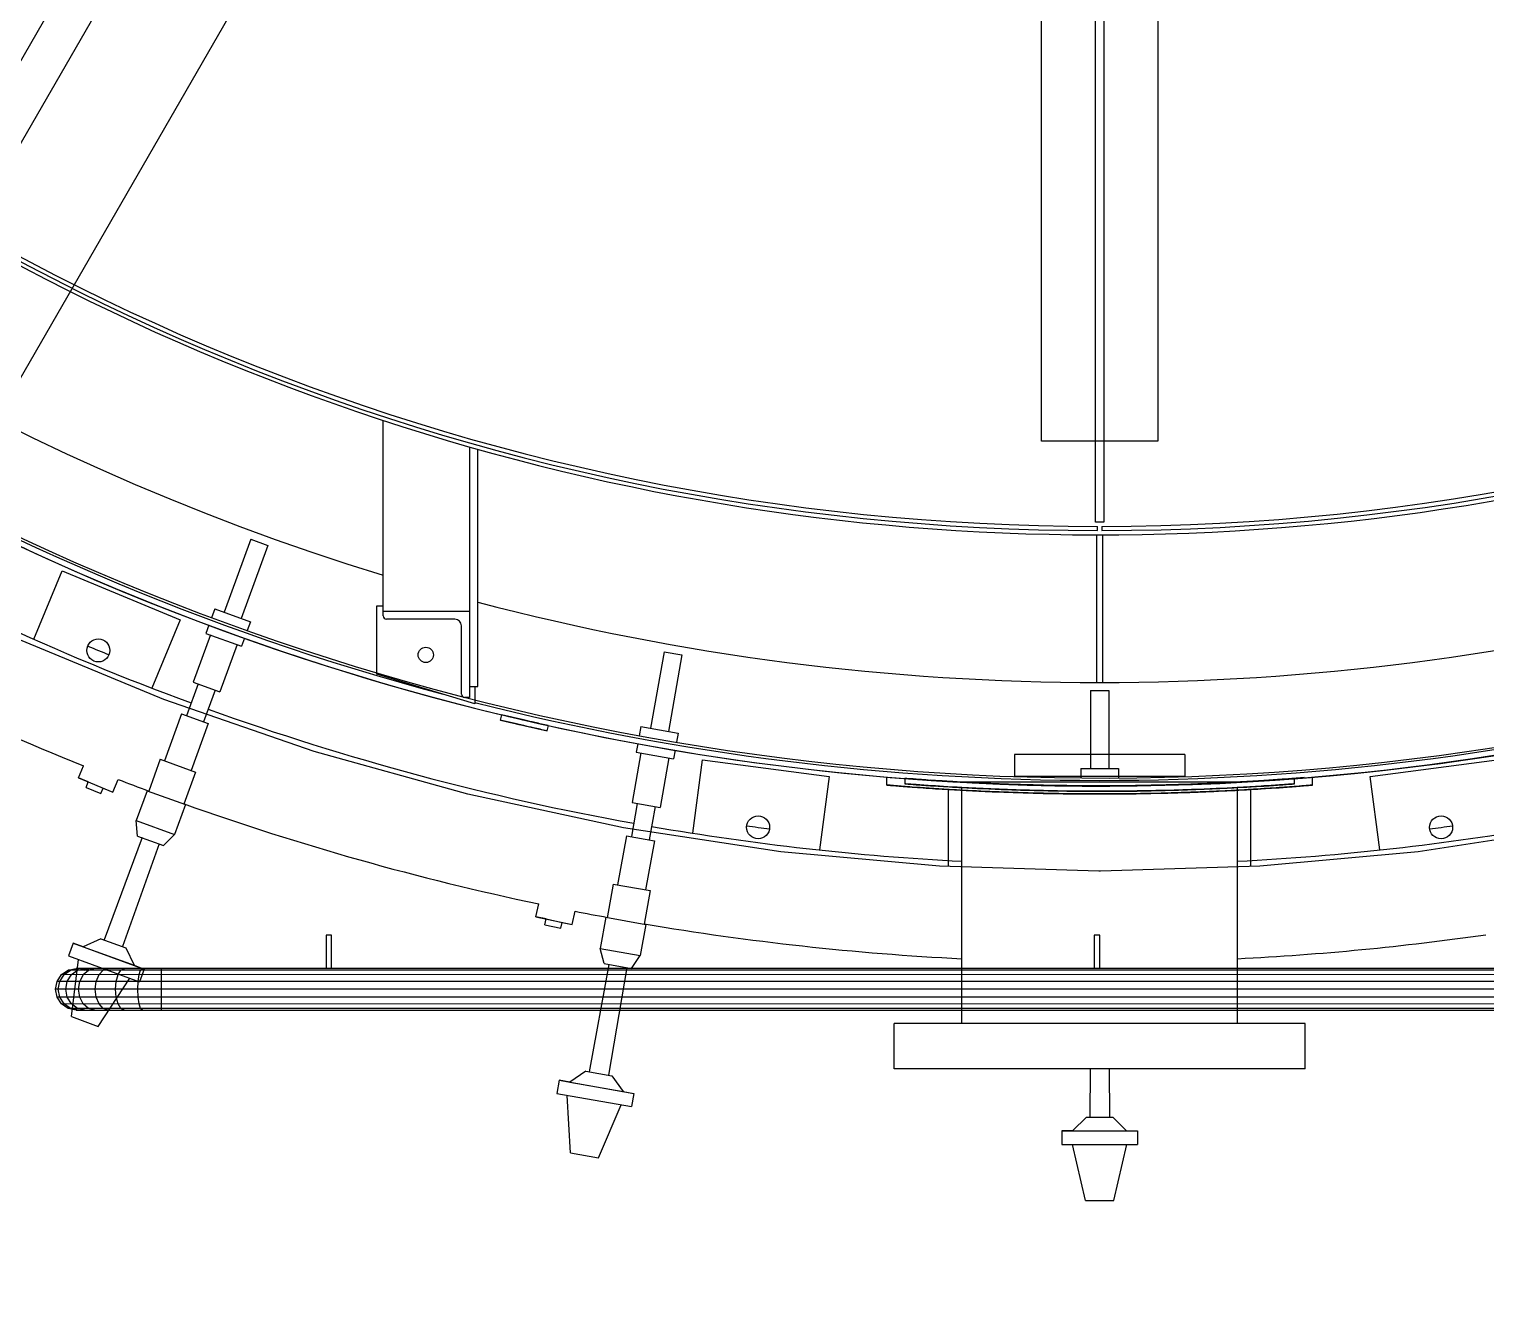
# Model space of a CAD drawing. Header units: metres. Extents: x 0 to 63075, y 0 to 44550.
# Drawn here: x 56680.9 to 56938, y 38477.8 to 38702.1 of the extents above; entities that cross this region are included whole.
import ezdxf

# ---------------------------------------------------------------- set-up
doc = ezdxf.new("R2010")
doc.units = ezdxf.units.M
doc.header["$LTSCALE"] = 75
for name, color, linetype in [('GSB', 7, 'Continuous'), ('ML6', 1, 'Continuous'), ('SDM', 7, 'Continuous'), ('SL1', 8, 'Continuous')]:
    doc.layers.add(name, color=color, linetype=linetype)
doc.styles.add('ROMANS', font='ROMANS.SHX')
doc.dimstyles.new('75___1-75', dxfattribs={"dimscale": 75, "dimtxt": 2.5, "dimasz": 2, "dimexe": 1.5, "dimexo": 1, "dimgap": 0.5, "dimtad": 1, "dimdec": 0, "dimzin": 12, "dimtxsty": 'ROMANS', "dimcen": 0, "dimclrd": 256, "dimclre": 256, "dimclrt": 3, "dimazin": 3, "dimtfac": 1, "dimtdec": 0, "dimtmove": 0, "dimatfit": 0, "dimfxl": 1, "dimlwd": -1, "dimlwe": -1, "dimarcsym": 0})

# ---------------------------------------------------------------- blocks, each defined once
blk = doc.blocks.new('A$C6bae614f')
at = {"layer": 'SL1'}
for p, q in [((392699.1, 34405.9), (391353.9, 32076)), ((392741, 34381.8), (391395.7, 32051.8)), ((392801.7, 32058.4), (392801.8, 34361.5)), ((392938.3, 34361.5), (392938.2, 32058.4)), ((392865.2, 31963.2), (392865.3, 34353.7)), ((392874.8, 34353.7), (392874.7, 31963.2)), ((392779.3, 34172.7), (391517.1, 31986.7)), ((392027.9, 31853.3), (392027.9, 32083.1)), ((392129.5, 32052), (392129.5, 31757.4)), ((392938.2, 32058.4), (392801.7, 32058.4)), ((392139, 31770.3), (392139, 32049.3)), ((392874.7, 31963.2), (392865.2, 31963.2)), ((392866.8, 31775.1), (392866.8, 31948.6)), ((392867.6, 31953.6), (392867.6, 31958.4)), ((392872.4, 31958.4), (392872.4, 31953.6)), ((392873.2, 31948.6), (392873.2, 31775.1)), ((391872.2, 31943.3), (391840.9, 31857.5)), ((391892.2, 31936), (391860.9, 31850.2)), ((391872.2, 31943.3), (391892.2, 31936)), ((391617.5, 31825.8), (391650.7, 31906.1)), ((391650.7, 31906.1), (391789.3, 31848.7)), ((392020.5, 31785), (392020.5, 31865)), ((392020.5, 31865), (392027.9, 31865)), ((391789.3, 31848.7), (391756, 31768.4)), ((391830, 31861.5), (391826.3, 31851.2)), ((391830, 31861.5), (391871.8, 31846.2)), ((391871.8, 31846.2), (391868.1, 31836)), ((392027.9, 31859), (392129.5, 31859)), ((392112.1, 31849.5), (392031.7, 31849.5)), ((391824.8, 31830.9), (391804.6, 31775.4)), ((391823, 31842.3), (391819.6, 31832.8)), ((391819.6, 31832.8), (391861.4, 31817.6)), ((392119.9, 31761.2), (392119.9, 31841.6)), ((391770.1, 31755.1), (391597.1, 31826.7)), ((391856.2, 31819.5), (391836, 31763.9)), ((391864.9, 31827.1), (391861.4, 31817.6)), ((392358, 31811.2), (392342.1, 31721.3)), ((392358, 31811.2), (392378.9, 31807.5)), ((392378.9, 31807.5), (392363.1, 31717.6)), ((392135.5, 31750), (392020.5, 31785)), ((391810.3, 31773.3), (391796.7, 31736)), ((391804.6, 31775.4), (391836, 31763.9)), ((391830.3, 31766), (391816.7, 31728.7)), ((392129.5, 31770.3), (392139, 31770.3)), ((392135.5, 31770.3), (392135.5, 31750)), ((392859.3, 31765.5), (392880.6, 31765.5)), ((392859.3, 31765.5), (392859.3, 31674.1)), ((392880.6, 31765.5), (392880.6, 31674.1)), ((391947, 31694), (391770.1, 31755.1)), ((392129.5, 31757.4), (392123.8, 31757.4)), ((391791, 31738.1), (391771, 31683)), ((391791, 31738.1), (391822.4, 31726.7)), ((391822.4, 31726.7), (391802.4, 31671.6)), ((392165.8, 31730.9), (392167.2, 31737.1)), ((392221.8, 31724.5), (392220.4, 31718.3)), ((392330.7, 31723.3), (392328.8, 31712.5)), ((392330.7, 31723.3), (392374.5, 31715.6)), ((392374.5, 31715.6), (392372.6, 31704.8)), ((392127.3, 31643.7), (391947, 31694)), ((392330.8, 31692.3), (392320.6, 31634.1)), ((392327.1, 31703.2), (392325.4, 31693.2)), ((392325.4, 31693.2), (392369.2, 31685.5)), ((392371, 31695.4), (392369.2, 31685.5)), ((391669.9, 31662.9), (391675.7, 31677.2)), ((391766, 31684.9), (391752.3, 31647.3)), ((391766, 31684.9), (391807.4, 31669.8)), ((392363.7, 31686.5), (392353.5, 31628.3)), ((392392, 31598), (392403.4, 31684.1)), ((392403.4, 31684.1), (392552.1, 31664.6)), ((392770, 31690.3), (392770, 31664.9)), ((392970, 31690.3), (392770, 31690.3)), ((392847.7, 31674.1), (392892.2, 31674.1)), ((392847.7, 31674.1), (392847.7, 31663.2)), ((392892.2, 31674.1), (392892.2, 31663.2)), ((392970, 31690.3), (392970, 31664.9)), ((393187.8, 31664.5), (393336.6, 31684.1)), ((391669.9, 31662.9), (391710.3, 31646.3)), ((391681.3, 31658.2), (391669.9, 31662.9)), ((391678.7, 31651.7), (391681.3, 31658.2)), ((391681.3, 31658.2), (391698.9, 31651)), ((391710.3, 31646.3), (391716.4, 31661.2)), ((391807.4, 31669.8), (391793.7, 31632.2)), ((392552.1, 31664.6), (392540.7, 31578.4)), ((392620, 31654.6), (392620, 31664.1)), ((392641.1, 31662.4), (392641.1, 31656)), ((392692.2, 31658.9), (392692.2, 31658.9)), ((393032, 31658), (392708, 31658)), ((392708, 31658), (392708, 31658)), ((392770, 31664.9), (392970, 31664.9)), ((393032, 31658), (393032, 31658)), ((393047.8, 31658.9), (393047.8, 31658.9)), ((393098.7, 31662.4), (393098.7, 31656)), ((393098.8, 31662.4), (393098.8, 31662.4)), ((393120, 31654.5), (393120, 31664.1)), ((393199.2, 31578.3), (393187.8, 31664.5)), ((391678.7, 31651.7), (391696.2, 31644.6)), ((391696.2, 31644.6), (391698.9, 31651)), ((391698.9, 31651), (391710.3, 31646.3)), ((391750.6, 31647.9), (391737.8, 31612.9)), ((391750.6, 31647.9), (391795.4, 31631.6)), ((392310.4, 31604.4), (392127.3, 31643.7)), ((392692.2, 31559), (392692.2, 31649.4)), ((392708, 31374.6), (392708, 31651.7)), ((393032, 31374.6), (393032, 31651.6)), ((393047.8, 31649.4), (393047.8, 31649.4)), ((393047.8, 31559), (393047.8, 31649.4)), ((393119.9, 31654.5), (393120, 31654.5)), ((391795.4, 31631.6), (391782.7, 31596.6)), ((392326.6, 31633), (392319.6, 31594)), ((392320.6, 31634.1), (392353.5, 31628.3)), ((392347.5, 31629.3), (392340.6, 31590.3)), ((391737.8, 31612.9), (391782.7, 31596.6)), ((391739.2, 31594.7), (391737.8, 31612.9)), ((391744.5, 31592.8), (391699.9, 31472.7)), ((391739.2, 31594.7), (391769.9, 31583.5)), ((391769.9, 31583.5), (391782.7, 31596.6)), ((392313.7, 31595), (392303.5, 31537.3)), ((392495.4, 31576.2), (392310.4, 31604.4)), ((392313.7, 31595), (392346.6, 31589.2)), ((392346.6, 31589.2), (392336.4, 31531.5)), ((393429.6, 31604.4), (393244.5, 31576.2)), ((391764.6, 31585.5), (391721.6, 31464.8)), ((392681.9, 31559.3), (392495.4, 31576.2)), ((393244.5, 31576.2), (393058.1, 31559.3)), ((392869, 31553.6), (392681.9, 31559.3)), ((392871, 31553.6), (392869, 31553.6)), ((393058.1, 31559.3), (392871, 31553.6)), ((392298.3, 31538.2), (392291.3, 31498.8)), ((392298.3, 31538.2), (392341.7, 31530.6)), ((392341.7, 31530.6), (392334.7, 31491.2)), ((392207.5, 31499.9), (392210.7, 31515)), ((392250.2, 31490.6), (392253.6, 31506.3)), ((392207.5, 31499.9), (392250.2, 31490.6)), ((392219.5, 31497.3), (392207.5, 31499.9)), ((392218.1, 31490.4), (392219.5, 31497.3)), ((392218.1, 31490.4), (392236.6, 31486.4)), ((392219.5, 31497.3), (392238.1, 31493.2)), ((392236.6, 31486.4), (392238.1, 31493.2)), ((392238.1, 31493.2), (392250.2, 31490.6)), ((392289.5, 31499.2), (392283, 31462.5)), ((392289.5, 31499.2), (392336.5, 31490.9)), ((392336.5, 31490.9), (392330.1, 31454.2)), ((391663.5, 31468.9), (391658.1, 31454.1)), ((391663.5, 31468.9), (391747, 31438.5)), ((391675.4, 31464.6), (391663.5, 31468.9)), ((391696.1, 31474), (391675.4, 31464.6)), ((391696.1, 31474), (391725.3, 31463.4)), ((391960.8, 31478.2), (391960.8, 31439.1)), ((391967.2, 31478.2), (391960.8, 31478.2)), ((391967.2, 31439.1), (391967.2, 31478.2)), ((392863.6, 31478.1), (392863.6, 31439)), ((392870, 31478.1), (392863.6, 31478.1)), ((392870, 31439), (392870, 31478.1)), ((391658.1, 31454.1), (391741.6, 31423.6)), ((391675.4, 31464.6), (391735.2, 31442.9)), ((391725.3, 31463.4), (391735.2, 31442.9)), ((392283, 31462.5), (392330.1, 31454.2)), ((392287.6, 31444.8), (392283, 31462.5)), ((392319.7, 31439.1), (392330.1, 31454.2)), ((391649.9, 31431.9), (391657.8, 31437.2)), ((391652.8, 31431.9), (391660.6, 31437.2)), ((391657.8, 31437.2), (391667.2, 31439.1)), ((394082.1, 31437.1), (391657.8, 31437.2)), ((391660.6, 31437.2), (391669.7, 31439.1)), ((391661.5, 31382.6), (391669.7, 31449.8)), ((391661.5, 31431.9), (391668.6, 31437.2)), ((394072.8, 31439), (391667.2, 31439.1)), ((391668.6, 31437.2), (391677.1, 31439.1)), ((391672.4, 31438), (391676.5, 31437.2)), ((391673.5, 31438.3), (391678.8, 31437.2)), ((391675.5, 31431.9), (391681.7, 31437.2)), ((391677.1, 31439.1), (391683.4, 31437.7)), ((391689, 31439.1), (391681.7, 31437.2)), ((391694, 31431.9), (391699, 31437.2)), ((391699, 31437.2), (391704.8, 31439.1)), ((391716.3, 31431.9), (391719.7, 31437.2)), ((391719.7, 31437.2), (391723.8, 31439.1)), ((391735.2, 31442.9), (391747, 31438.5)), ((391741.1, 31431.9), (391742.8, 31437.2)), ((391747, 31438.5), (391741.6, 31423.6)), ((391742.8, 31437.2), (391744.9, 31439.1)), ((391767.2, 31390.3), (391767.2, 31439.1)), ((392293.1, 31443.8), (392270, 31317.8)), ((392287.6, 31444.8), (392319.7, 31439.1)), ((392314.2, 31440.1), (392292.8, 31313.8)), ((391642.8, 31414.7), (391644.6, 31424)), ((391644.6, 31424), (391649.9, 31431.9)), ((394095.3, 31423.9), (391644.6, 31424)), ((391645.9, 31414.7), (391647.7, 31424)), ((391647.7, 31424), (391652.8, 31431.9)), ((394090, 31431.8), (391649.9, 31431.9)), ((391655.1, 31414.7), (391656.7, 31424)), ((391656.7, 31424), (391661.5, 31431.9)), ((391669.9, 31414.7), (391671.3, 31424)), ((391675.5, 31431.9), (391671.3, 31424)), ((391689.6, 31414.7), (391690.7, 31424)), ((391690.7, 31424), (391694, 31431.9)), ((391693.1, 31371.1), (391730, 31427.9)), ((391713.2, 31414.7), (391714, 31424)), ((391714, 31424), (391716.3, 31431.9)), ((391739.5, 31414.7), (391739.9, 31424)), ((391739.9, 31424), (391741.1, 31431.9)), ((391644.6, 31405.3), (391642.8, 31414.7)), ((394097.2, 31414.6), (391642.8, 31414.7)), ((391649.9, 31397.4), (391644.6, 31405.3)), ((391671.3, 31405.3), (391644.6, 31405.3)), ((391647.7, 31405.3), (391645.9, 31414.7)), ((391652.8, 31397.4), (391647.7, 31405.3)), ((391656.7, 31405.3), (391655.1, 31414.7)), ((391661.5, 31397.4), (391656.7, 31405.3)), ((391671.3, 31405.3), (391669.9, 31414.7)), ((391675.5, 31397.4), (391671.3, 31405.3)), ((391690.7, 31405.3), (391671.3, 31405.3)), ((391690.7, 31405.3), (391689.6, 31414.7)), ((391694, 31397.4), (391690.7, 31405.3)), ((394095.3, 31405.3), (391690.7, 31405.3)), ((391714, 31405.3), (391713.2, 31414.7)), ((391716.3, 31397.4), (391714, 31405.3)), ((391739.9, 31405.3), (391739.5, 31414.7)), ((391741.1, 31397.4), (391739.9, 31405.3)), ((391657.8, 31392.1), (391649.9, 31397.4)), ((394090, 31397.3), (391649.9, 31397.4)), ((391660.6, 31392.1), (391652.8, 31397.4)), ((391667.2, 31390.3), (391657.8, 31392.1)), ((394082.1, 31392.1), (391657.8, 31392.1)), ((391669.7, 31390.3), (391660.6, 31392.1)), ((391668.6, 31392.1), (391661.5, 31397.4)), ((391661.5, 31382.6), (391693.1, 31371.1)), ((391667.2, 31390.3), (394072.8, 31390.2)), ((391677.1, 31390.3), (391668.6, 31392.1)), ((391681.7, 31392.1), (391675.5, 31397.4)), ((391689, 31390.3), (391681.7, 31392.1)), ((391699, 31392.1), (391694, 31397.4)), ((391704.8, 31390.3), (391699, 31392.1)), ((391719.7, 31392.1), (391716.3, 31397.4)), ((391723.8, 31390.3), (391719.7, 31392.1)), ((391742.8, 31392.1), (391741.1, 31397.4)), ((391744.9, 31390.3), (391742.8, 31392.1)), ((393111.5, 31374.6), (392628.5, 31374.6)), ((392628.5, 31321.2), (392628.5, 31374.6)), ((393111.5, 31321.2), (393111.5, 31374.6)), ((392266.1, 31318.5), (392247.3, 31305.6)), ((392266.1, 31318.5), (392296.7, 31313.1)), ((393111.5, 31321.2), (392628.5, 31321.2)), ((392858.8, 31321.2), (392858.4, 31264.3)), ((392881.1, 31321.2), (392881.5, 31264.3)), ((392234.9, 31307.8), (392232.1, 31292.2)), ((392234.9, 31307.8), (392322.4, 31292.3)), ((392247.3, 31305.6), (392234.9, 31307.8)), ((392247.3, 31305.6), (392309.9, 31294.6)), ((392296.7, 31313.1), (392309.9, 31294.6)), ((392232.1, 31292.2), (392319.7, 31276.8)), ((392247.9, 31222.5), (392244.3, 31290.1)), ((392309.9, 31294.6), (392322.4, 31292.3)), ((392322.4, 31292.3), (392319.7, 31276.8)), ((392281, 31216.6), (392307.5, 31278.9)), ((392854.4, 31264.3), (392838.2, 31248.4)), ((392854.4, 31264.3), (392885.5, 31264.3)), ((392885.5, 31264.3), (392901.7, 31248.4)), ((392838.2, 31248.4), (392825.5, 31248.3)), ((392825.5, 31248.3), (392914.4, 31248.3)), ((392825.5, 31248.3), (392825.5, 31232.5)), ((392838.2, 31248.4), (392901.7, 31248.4)), ((392901.7, 31248.4), (392914.4, 31248.3)), ((392914.4, 31248.3), (392914.4, 31232.5)), ((392825.5, 31232.5), (392914.4, 31232.5)), ((392853.2, 31166.6), (392837.9, 31232.5)), ((392886.8, 31166.6), (392902, 31232.5)), ((392247.9, 31222.5), (392281, 31216.6)), ((392853.2, 31166.6), (392886.8, 31166.6))]:
    blk.add_line(p, q, dxfattribs=at)
for centre, radius in [((391693.2, 31812.7), 13.5), ((392078, 31807.5), 9), ((392468.6, 31605), 13.5), ((393271.3, 31604.9), 13.5)]:
    blk.add_circle(centre, radius, dxfattribs=at)
for centre, radius, start, end in [((392870.1, 34653.6), 3000, 55.8878, 16.1796), ((392870.1, 34653.6), 2990.5, 55.7644, 16.2324), ((392870.1, 34653.6), 2705, 166.2755, 316.7875), ((392870.1, 34653.6), 2700, 180.0486, 269.9476), ((392870.1, 34653.6), 2695.2, 180.0487, 269.9475), ((392870.1, 34653.6), 3000, 190.539, 316.0879), ((392870.1, 34653.6), 2993.5, 190.3617, 255.0634), ((392870.1, 34653.6), 2878.5, 197.2072, 252.9874), ((392870.1, 34653.6), 2695.2, 270.0487, 316.7831), ((392870.1, 34653.6), 2700, 270.0486, 316.7853), ((392870.1, 34653.6), 3092.8, 240.4687, 249.801), ((392870.1, 34653.6), 3207.1, 240.4519, 248.1351), ((392870.1, 34653.6), 2878.5, 255.287, 284.7092), ((392031.7, 31853.3), 3.81, 179.9981, 269.9981), ((392112.1, 31841.6), 7.87, 359.9981, 89.9981), ((392870.1, 34653.6), 3075, 247.2466, 247.7497), ((392123.8, 31761.2), 3.81, 179.9981, 269.9981), ((392870.1, 34653.6), 3092.8, 250.1952, 259.801), ((392870.1, 34653.6), 2993.5, 255.7946, 284.1948), ((392870.1, 34653.6), 3006.4, 256.4513, 257.5233), ((392870.1, 34653.6), 3207.1, 248.918, 249.6047), ((392839.9, 34258.3), 2603.5, 265.6208, 265.7699), ((392876, 34556.6), 2902.8, 273.3931, 273.7997), ((392839.8, 34255.5), 2607, 265.63, 265.7779), ((392868.6, 34675.1), 3027.9, 273.093, 274.2259), ((392868.3, 34677.3), 3033.2, 273.392, 274.6195), ((392870.1, 34653.6), 3207.1, 250.3916, 258.1351), ((392870.1, 34653.6), 3092.8, 260.1952, 266.9957), ((392870.1, 34653.6), 3075, 262.2466, 262.7497), ((392870.1, 34653.6), 3092.8, 273.0006, 279.801), ((392870.1, 34653.6), 3075, 277.2466, 277.7497), ((392870.1, 34653.6), 3207.1, 258.918, 259.6047), ((392870.1, 34653.6), 3207.1, 260.3916, 267.1028), ((392870.1, 34653.6), 3207.1, 272.8935, 278.1351)]:
    blk.add_arc(centre, radius, start, end, dxfattribs=at)
for points, knots in [([(392220.4, 31718.3), (392215.2, 31719.5), (392209.9, 31720.7), (392204.7, 31721.8), (392200.8, 31722.7), (392196.9, 31723.6), (392193.1, 31724.5), (392184.1, 31726.6), (392174.8, 31728.8), (392165.6, 31731)], [0, 0, 0, 0, 0.284856, 0.284856, 0.284856, 0.498737, 0.498737, 0.498737, 1, 1, 1, 1]), ([(392165.8, 31730.9), (392171, 31729.7), (392176.2, 31728.4), (392181.4, 31727.2), (392185.4, 31726.3), (392189.2, 31725.4), (392193.1, 31724.5), (392202.1, 31722.4), (392211.4, 31720.3), (392220.6, 31718.3)], [0, 0, 0, 0, 0.284848, 0.284848, 0.284848, 0.498754, 0.498754, 0.498754, 1, 1, 1, 1]), ([(392221.8, 31724.5), (392216.6, 31725.7), (392211.3, 31726.8), (392206.1, 31728), (392202.2, 31728.9), (392198.3, 31729.8), (392194.5, 31730.7), (392185.5, 31732.8), (392176.2, 31735), (392167, 31737.2)], [0, 0, 0, 0, 0.284852, 0.284852, 0.284852, 0.498737, 0.498737, 0.498737, 1, 1, 1, 1]), ([(392167.2, 31737.1), (392172.4, 31735.9), (392177.6, 31734.6), (392182.9, 31733.4), (392186.8, 31732.5), (392190.7, 31731.6), (392194.5, 31730.7), (392203.5, 31728.6), (392212.8, 31726.5), (392222, 31724.5)], [0, 0, 0, 0, 0.284847, 0.284847, 0.284847, 0.498754, 0.498754, 0.498754, 1, 1, 1, 1]), ([(393098.8, 31662.4), (393099, 31662.4), (393093, 31661.9), (393081.3, 31661.1), (393075.5, 31660.7), (393068.2, 31660.2), (393059.8, 31659.6), (393051.4, 31659.1), (393041.8, 31658.5), (393031.7, 31658), (393016.5, 31657.2), (392998.2, 31656.3), (392978.1, 31655.6), (392964.7, 31655.1), (392950.5, 31654.7), (392936, 31654.4), (392921.4, 31654), (392906.5, 31653.8), (392891.8, 31653.7), (392884.4, 31653.7), (392877.1, 31653.6), (392869.9, 31653.6), (392841.1, 31653.6), (392810.5, 31654.1), (392782.3, 31654.9), (392768.2, 31655.3), (392754.7, 31655.8), (392742.2, 31656.4), (392729.8, 31656.9), (392718.3, 31657.5), (392708.1, 31658), (392692.8, 31658.8), (392679.1, 31659.7), (392668.3, 31660.4), (392661.1, 31660.9), (392655.2, 31661.3), (392650.9, 31661.7), (392646.5, 31662), (392643.6, 31662.2), (392642.2, 31662.3), (392641.5, 31662.4), (392641.1, 31662.4), (392641.1, 31662.4)], [-689.71756, -689.71756, -689.71756, -689.71756, -603.491432, -603.491432, -603.491432, -560.384876, -560.384876, -560.384876, -517.278319, -517.278319, -517.278319, -452.61859, -452.61859, -452.61859, -409.512105, -409.512105, -409.512105, -366.405619, -366.405619, -366.405619, -344.852376, -344.852376, -344.852376, -258.63931, -258.63931, -258.63931, -215.532777, -215.532777, -215.532777, -172.426245, -172.426245, -172.426245, -107.766403, -107.766403, -107.766403, -64.659842, -64.659842, -64.659842, -21.553281, -21.553281, -21.553281, 0, 0, 0, 0]), ([(392647.9, 31661.9), (392650.6, 31661.7), (392654.2, 31661.4), (392658.5, 31661.1), (392664.4, 31660.7), (392671.6, 31660.2), (392680, 31659.7), (392688.4, 31659.1), (392697.9, 31658.6), (392708, 31658)], [-1325.337939, -1325.337939, -1325.337939, -1325.337939, -1293.195967, -1293.195967, -1293.195967, -1250.089406, -1250.089406, -1250.089406, -1207.200823, -1207.200823, -1207.200823, -1207.200823]), ([(393110.2, 31663.3), (393107.6, 31663.1), (393104.5, 31662.8), (393101, 31662.5), (393094.6, 31662), (393086.6, 31661.4), (393077.5, 31660.8), (393068.3, 31660.2), (393057.8, 31659.5), (393046.8, 31658.8), (393030.2, 31657.9), (393010.2, 31656.8), (392988.2, 31656), (392973.6, 31655.4), (392958.1, 31654.9), (392942.2, 31654.5), (392926.2, 31654.1), (392909.9, 31653.9), (392893.9, 31653.7), (392885.8, 31653.7), (392877.8, 31653.6), (392870, 31653.6), (392838.5, 31653.6), (392805.1, 31654.2), (392774.3, 31655.2), (392758.9, 31655.7), (392744.1, 31656.2), (392730.5, 31656.9), (392716.8, 31657.5), (392704.3, 31658.2), (392693.2, 31658.9), (392685.6, 31659.3), (392678.4, 31659.8), (392671.6, 31660.2)], [67.922057, 67.922057, 67.922057, 67.922057, 94.218641, 94.218641, 94.218641, 141.327962, 141.327962, 141.327962, 188.437282, 188.437282, 188.437282, 259.101147, 259.101147, 259.101147, 306.21039, 306.21039, 306.21039, 353.319634, 353.319634, 353.319634, 376.874256, 376.874256, 376.874256, 471.092742, 471.092742, 471.092742, 518.201986, 518.201986, 518.201986, 565.311229, 565.311229, 565.311229, 597.397696, 597.397696, 597.397696, 597.397696]), ([(393091.8, 31661.8), (393089.1, 31661.6), (393085.6, 31661.4), (393081.3, 31661.1), (393075.5, 31660.7), (393068.2, 31660.2), (393059.8, 31659.6), (393051.5, 31659.1), (393042, 31658.6), (393032, 31658)], [744.462571, 744.462571, 744.462571, 744.462571, 775.917658, 775.917658, 775.917658, 819.024214, 819.024214, 819.024214, 861.756746, 861.756746, 861.756746, 861.756746]), ([(393091.8, 31661.8), (393094.6, 31662), (393096.6, 31662.2), (393097.7, 31662.3), (393098.2, 31662.3), (393098.6, 31662.3), (393098.7, 31662.4)], [-744.452591, -744.452591, -744.452591, -744.452591, -711.257823, -711.257823, -711.257823, -693.572536, -693.572536, -693.572536, -693.572536]), ([(392627.5, 31653.9), (392624.4, 31654.2), (392622.3, 31654.4), (392621.1, 31654.5), (392620.3, 31654.5), (392620, 31654.5), (392619.9, 31654.6), (392619.6, 31654.6), (392626.2, 31654), (392639, 31653), (392645.4, 31652.5), (392653.3, 31651.9), (392662.5, 31651.3), (392671.7, 31650.7), (392682.1, 31650), (392693.2, 31649.3), (392709.8, 31648.4), (392729.7, 31647.3), (392751.7, 31646.5), (392766.3, 31645.9), (392781.9, 31645.4), (392797.8, 31645), (392813.7, 31644.6), (392830, 31644.4), (392846.1, 31644.2), (392854.1, 31644.2), (392862.1, 31644.1), (392870, 31644.1), (392901.5, 31644.1), (392934.9, 31644.7), (392965.7, 31645.7), (392981.1, 31646.1), (392995.8, 31646.7), (393009.5, 31647.4), (393023.1, 31648), (393035.7, 31648.7), (393046.8, 31649.3), (393063.5, 31650.3), (393078.5, 31651.3), (393090.3, 31652.2), (393098.1, 31652.8), (393104.6, 31653.3), (393109.4, 31653.7), (393114.1, 31654), (393117.3, 31654.3), (393118.8, 31654.4), (393119.6, 31654.5), (393120, 31654.5), (393120, 31654.5)], [693.933157, 693.933157, 693.933157, 693.933157, 730.191553, 730.191553, 730.191553, 753.746139, 753.746139, 753.746139, 847.964482, 847.964482, 847.964482, 895.073654, 895.073654, 895.073654, 942.182826, 942.182826, 942.182826, 1012.846469, 1012.846469, 1012.846469, 1059.955565, 1059.955565, 1059.955565, 1107.06466, 1107.06466, 1107.06466, 1130.619208, 1130.619208, 1130.619208, 1224.837399, 1224.837399, 1224.837399, 1271.946495, 1271.946495, 1271.946495, 1319.055591, 1319.055591, 1319.055591, 1389.719348, 1389.719348, 1389.719348, 1436.82852, 1436.82852, 1436.82852, 1483.937692, 1483.937692, 1483.937692, 1507.492278, 1507.492278, 1507.492278, 1507.492278]), ([(393120, 31654.5), (393120.3, 31654.6), (393113.8, 31654), (393101, 31653), (393094.6, 31652.5), (393086.6, 31651.9), (393077.5, 31651.3), (393068.3, 31650.7), (393057.8, 31650), (393046.8, 31649.3), (393030.2, 31648.3), (393010.2, 31647.3), (392988.2, 31646.5), (392973.6, 31645.9), (392958.1, 31645.4), (392942.2, 31645), (392926.2, 31644.6), (392909.9, 31644.4), (392893.9, 31644.2), (392885.8, 31644.2), (392877.8, 31644.1), (392870, 31644.1), (392838.5, 31644.1), (392805.1, 31644.7), (392774.3, 31645.7), (392758.9, 31646.1), (392744.1, 31646.7), (392730.5, 31647.4), (392716.8, 31648), (392704.3, 31648.7), (392693.2, 31649.3), (392676.5, 31650.3), (392661.5, 31651.4), (392649.7, 31652.2), (392641.8, 31652.8), (392635.4, 31653.3), (392630.6, 31653.7), (392625.8, 31654.1), (392622.7, 31654.3), (392621.1, 31654.5), (392620.3, 31654.5), (392620, 31654.5), (392619.9, 31654.6), (392619.7, 31654.6), (392622.3, 31654.4), (392627.5, 31653.9)], [-1507.492278, -1507.492278, -1507.492278, -1507.492278, -1413.273934, -1413.273934, -1413.273934, -1366.164762, -1366.164762, -1366.164762, -1319.055591, -1319.055591, -1319.055591, -1248.391947, -1248.391947, -1248.391947, -1201.282852, -1201.282852, -1201.282852, -1154.173756, -1154.173756, -1154.173756, -1130.619208, -1130.619208, -1130.619208, -1036.401017, -1036.401017, -1036.401017, -989.291921, -989.291921, -989.291921, -942.182826, -942.182826, -942.182826, -871.519068, -871.519068, -871.519068, -824.409896, -824.409896, -824.409896, -777.300725, -777.300725, -777.300725, -753.746139, -753.746139, -753.746139, -693.922241, -693.922241, -693.922241, -693.922241]), ([(392641.1, 31656), (392640.8, 31656.1), (392646.8, 31655.6), (392658.5, 31654.7), (392664.4, 31654.3), (392671.6, 31653.8), (392680, 31653.3), (392688.5, 31652.8), (392698, 31652.2), (392708.1, 31651.6), (392723.3, 31650.8), (392741.6, 31650), (392761.7, 31649.2), (392775.1, 31648.8), (392789.3, 31648.3), (392803.9, 31648), (392818.4, 31647.7), (392833.4, 31647.5), (392848.1, 31647.4), (392855.4, 31647.3), (392862.7, 31647.3), (392869.9, 31647.3), (392898.7, 31647.2), (392929.3, 31647.7), (392957.5, 31648.6), (392971.6, 31649), (392985.1, 31649.5), (392997.6, 31650), (393010.1, 31650.5), (393021.5, 31651.1), (393031.7, 31651.6), (393047, 31652.5), (393060.7, 31653.3), (393071.5, 31654), (393078.7, 31654.5), (393084.6, 31654.9), (393089, 31655.3), (393093.4, 31655.6), (393096.2, 31655.8), (393097.7, 31655.9), (393098.4, 31656), (393098.7, 31656), (393098.8, 31656)], [-1379.406657, -1379.406657, -1379.406657, -1379.406657, -1293.193688, -1293.193688, -1293.193688, -1250.087203, -1250.087203, -1250.087203, -1206.980718, -1206.980718, -1206.980718, -1142.321032, -1142.321032, -1142.321032, -1099.214576, -1099.214576, -1099.214576, -1056.108119, -1056.108119, -1056.108119, -1034.55489, -1034.55489, -1034.55489, -948.34207, -948.34207, -948.34207, -905.23566, -905.23566, -905.23566, -862.129249, -862.129249, -862.129249, -797.469529, -797.469529, -797.469529, -754.363049, -754.363049, -754.363049, -711.256569, -711.256569, -711.256569, -689.716344, -689.716344, -689.716344, -689.716344]), ([(393098.8, 31656), (393099, 31656), (393093, 31655.5), (393081.3, 31654.7), (393075.5, 31654.3), (393068.2, 31653.8), (393059.8, 31653.3), (393051.4, 31652.7), (393041.8, 31652.2), (393031.7, 31651.6), (393016.5, 31650.8), (392998.2, 31649.9), (392978.1, 31649.2), (392964.7, 31648.7), (392950.5, 31648.3), (392936, 31648), (392921.4, 31647.7), (392906.5, 31647.5), (392891.8, 31647.4), (392884.4, 31647.3), (392877.1, 31647.3), (392869.9, 31647.3), (392841.1, 31647.2), (392810.5, 31647.7), (392782.3, 31648.6), (392768.2, 31649), (392754.7, 31649.5), (392742.2, 31650), (392729.8, 31650.5), (392718.3, 31651.1), (392708.1, 31651.6), (392692.8, 31652.5), (392679.1, 31653.3), (392668.3, 31654.1), (392661.1, 31654.5), (392655.2, 31655), (392650.9, 31655.3), (392646.5, 31655.6), (392643.6, 31655.8), (392642.2, 31655.9), (392641.5, 31656), (392641.1, 31656), (392641.1, 31656)], [689.690314, 689.690314, 689.690314, 689.690314, 775.916289, 775.916289, 775.916289, 819.022769, 819.022769, 819.022769, 862.129249, 862.129249, 862.129249, 926.788865, 926.788865, 926.788865, 969.895275, 969.895275, 969.895275, 1013.001685, 1013.001685, 1013.001685, 1034.55489, 1034.55489, 1034.55489, 1120.767804, 1120.767804, 1120.767804, 1163.874261, 1163.874261, 1163.874261, 1206.980718, 1206.980718, 1206.980718, 1271.640445, 1271.640445, 1271.640445, 1314.74693, 1314.74693, 1314.74693, 1357.853415, 1357.853415, 1357.853415, 1379.406657, 1379.406657, 1379.406657, 1379.406657]), ([(392810.4, 31644.7), (392813.1, 31644.7), (392815.9, 31644.6), (392818.6, 31644.6), (392830, 31644.4), (392841.6, 31644.2), (392853, 31644.2), (392858.7, 31644.2), (392864.4, 31644.1), (392870, 31644.1), (392892.4, 31644.1), (392916.1, 31644.4), (392938, 31644.9), (392949, 31645.1), (392959.5, 31645.4), (392969.2, 31645.8), (392978.5, 31646.1), (392987.1, 31646.4), (392994.8, 31646.7)], [-326.419906, -326.419906, -326.419906, -326.419906, -318.210223, -318.210223, -318.210223, -284.714416, -284.714416, -284.714416, -267.966512, -267.966512, -267.966512, -200.974898, -200.974898, -200.974898, -167.479091, -167.479091, -167.479091, -135.24852, -135.24852, -135.24852, -135.24852]), ([(393047.8, 31649.4), (393048, 31649.4), (393043.4, 31649.1), (393034.3, 31648.6), (393029.7, 31648.4), (393024.1, 31648.1), (393017.5, 31647.7), (393011, 31647.4), (393003.6, 31647.1), (392995.7, 31646.8), (392989.5, 31646.5), (392982.6, 31646.2), (392975.1, 31646)], [0, 0, 0, 0, 66.991642, 66.991642, 66.991642, 100.487463, 100.487463, 100.487463, 133.983284, 133.983284, 133.983284, 160.541437, 160.541437, 160.541437, 160.541437]), ([(393091.8, 31655.5), (393089, 31655.3), (393085.6, 31655), (393081.3, 31654.7), (393075.5, 31654.3), (393068.2, 31653.8), (393059.8, 31653.3), (393051.5, 31652.7), (393042, 31652.2), (393032, 31651.6)], [-634.769989, -634.769989, -634.769989, -634.769989, -603.490368, -603.490368, -603.490368, -560.383888, -560.383888, -560.383888, -517.651432, -517.651432, -517.651432, -517.651432]), ([(393112.6, 31653.9), (393109.6, 31653.7), (393105.7, 31653.4), (393101, 31653), (393094.6, 31652.5), (393086.6, 31651.9), (393077.5, 31651.3), (393068.5, 31650.7), (393058.5, 31650), (393047.8, 31649.4)], [59.072491, 59.072491, 59.072491, 59.072491, 94.218343, 94.218343, 94.218343, 141.327515, 141.327515, 141.327515, 187.016419, 187.016419, 187.016419, 187.016419])]:
    blk.add_open_spline(points, degree=3, knots=knots, dxfattribs=at)
for points in [[(392641.1, 31656), (392641, 31656), (392643.2, 31655.9), (392647.8, 31655.5)], [(392867.4, 31644.1), (392849.8, 31644.1), (392831.3, 31644.3), (392813.6, 31644.7)], [(393120, 31654.5), (393120, 31654.5), (393120, 31654.5), (393120, 31654.5)]]:
    blk.add_open_spline(points, degree=3, dxfattribs=at)
blk = doc.blocks.new('zw$15D4')
at = {"layer": 'ML6', "xscale": 0.2502808837766805, "yscale": 0.2502808837766805, "zscale": 0.2502808837766805}
blk.add_blockref('A$C6bae614f', (-85544.74, -3177.34), dxfattribs=at)

msp = doc.modelspace()

# ---------------------------------------------------------------- block references
at = {"layer": 'GSB', "xscale": 0.6000000000000068, "yscale": 0.6000000000000068, "zscale": 0.6000000000000068}
msp.add_blockref('zw$15D4', (49200, 35721.63), dxfattribs=at)

# ---------------------------------------------------------------- leaders
at = {"layer": 'SDM'}
msp.add_leader([(52766.71, 37891.88), (59453.13, 42438.72), (62243.43, 42438.72)], dimstyle='75___1-75', override={"dimtad": 0}, dxfattribs=at)

doc.saveas('drawing.dxf')
